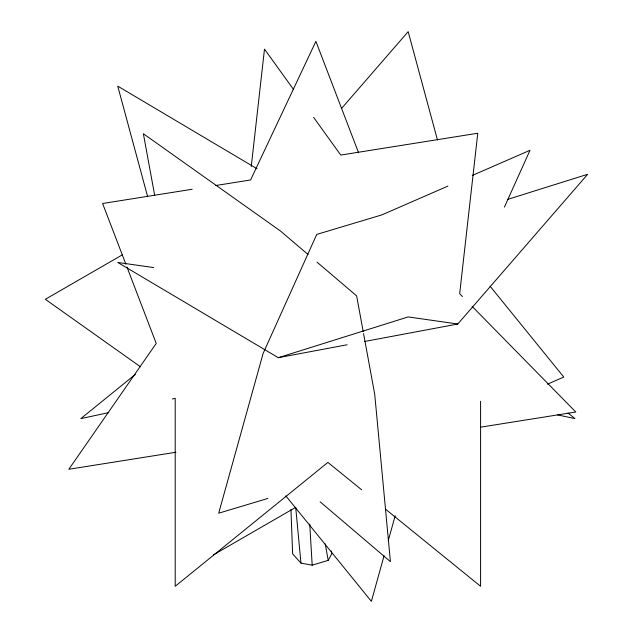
<?xml version="1.0" encoding="UTF-8"?>
<svg xmlns="http://www.w3.org/2000/svg" width="633" height="633" viewBox="0 0 633 633"><rect width="100%" height="100%" fill="white"/><g stroke="black" fill="none" stroke-linecap="round" stroke-linejoin="round"><path stroke-width="0.95" d="M251.254 166.503L264.491 49.121L293.38 89.253M384.073 555.711L371.381 601.35L285.847 495.9M388.306 540.495L395.182 515.776M504.414 207.11L530.003 150.298L472.258 175.483M290.951 509.565L292.636 553.883L300.968 563.133L312.188 565.174L328.203 560.363L331.747 553.883L331.296 550.963M341.614 108.378L408.174 31.65L437.474 139.98M364.64 341.488L457.786 324.017L587.669 174.289L507.666 199.395M135.32 374.412L80.842 418.611L108.765 412.621M122.185 254.933L45.331 299.298L140.431 366.776M213.392 554.888L295.366 507.563M447.895 186.11L382.023 214.84L316.729 234.424L263.114 353.451L218.694 513.197L267.901 498.432M547.545 384.152L563.781 377.07L490.021 286.132M153.732 267.585L117.738 262.442L278.291 357.692L408.174 316.919L457.786 324.017M172.318 398.972L175.206 398.355L175.206 586.293L327.894 462.406L361.657 489.8M278.291 357.692L347.177 344.763M480.582 427.172L575.801 412.012L472.115 306.356M192.179 189.259L102.609 203.502L125.896 264.254M215.544 185.548L250.597 179.978L315.891 41.359L358.571 152.743M175.927 452.247L68.831 469.275L156.232 343.418L126.948 267.015M557.618 414.892L574.954 418.611L568.046 413.009M257.053 168.782L117.738 86.135L147.56 196.365M385.442 509.098L480.589 586.293L480.589 401.306M308.042 254.498L280.372 230.942L143.367 133.729L154.721 195.55M317.014 262.133L356.64 295.872L363.207 331.613M320.132 501.811L390.419 561.645L374.736 394.391L363.564 333.544M462.438 296.497L459.669 293.672L477.773 133.246L340.76 155.061L313.604 117.342M325.227 543.905L328.203 560.363M295.69 507.231L300.968 563.133M309.735 523.95L312.188 565.174"/></g></svg>
